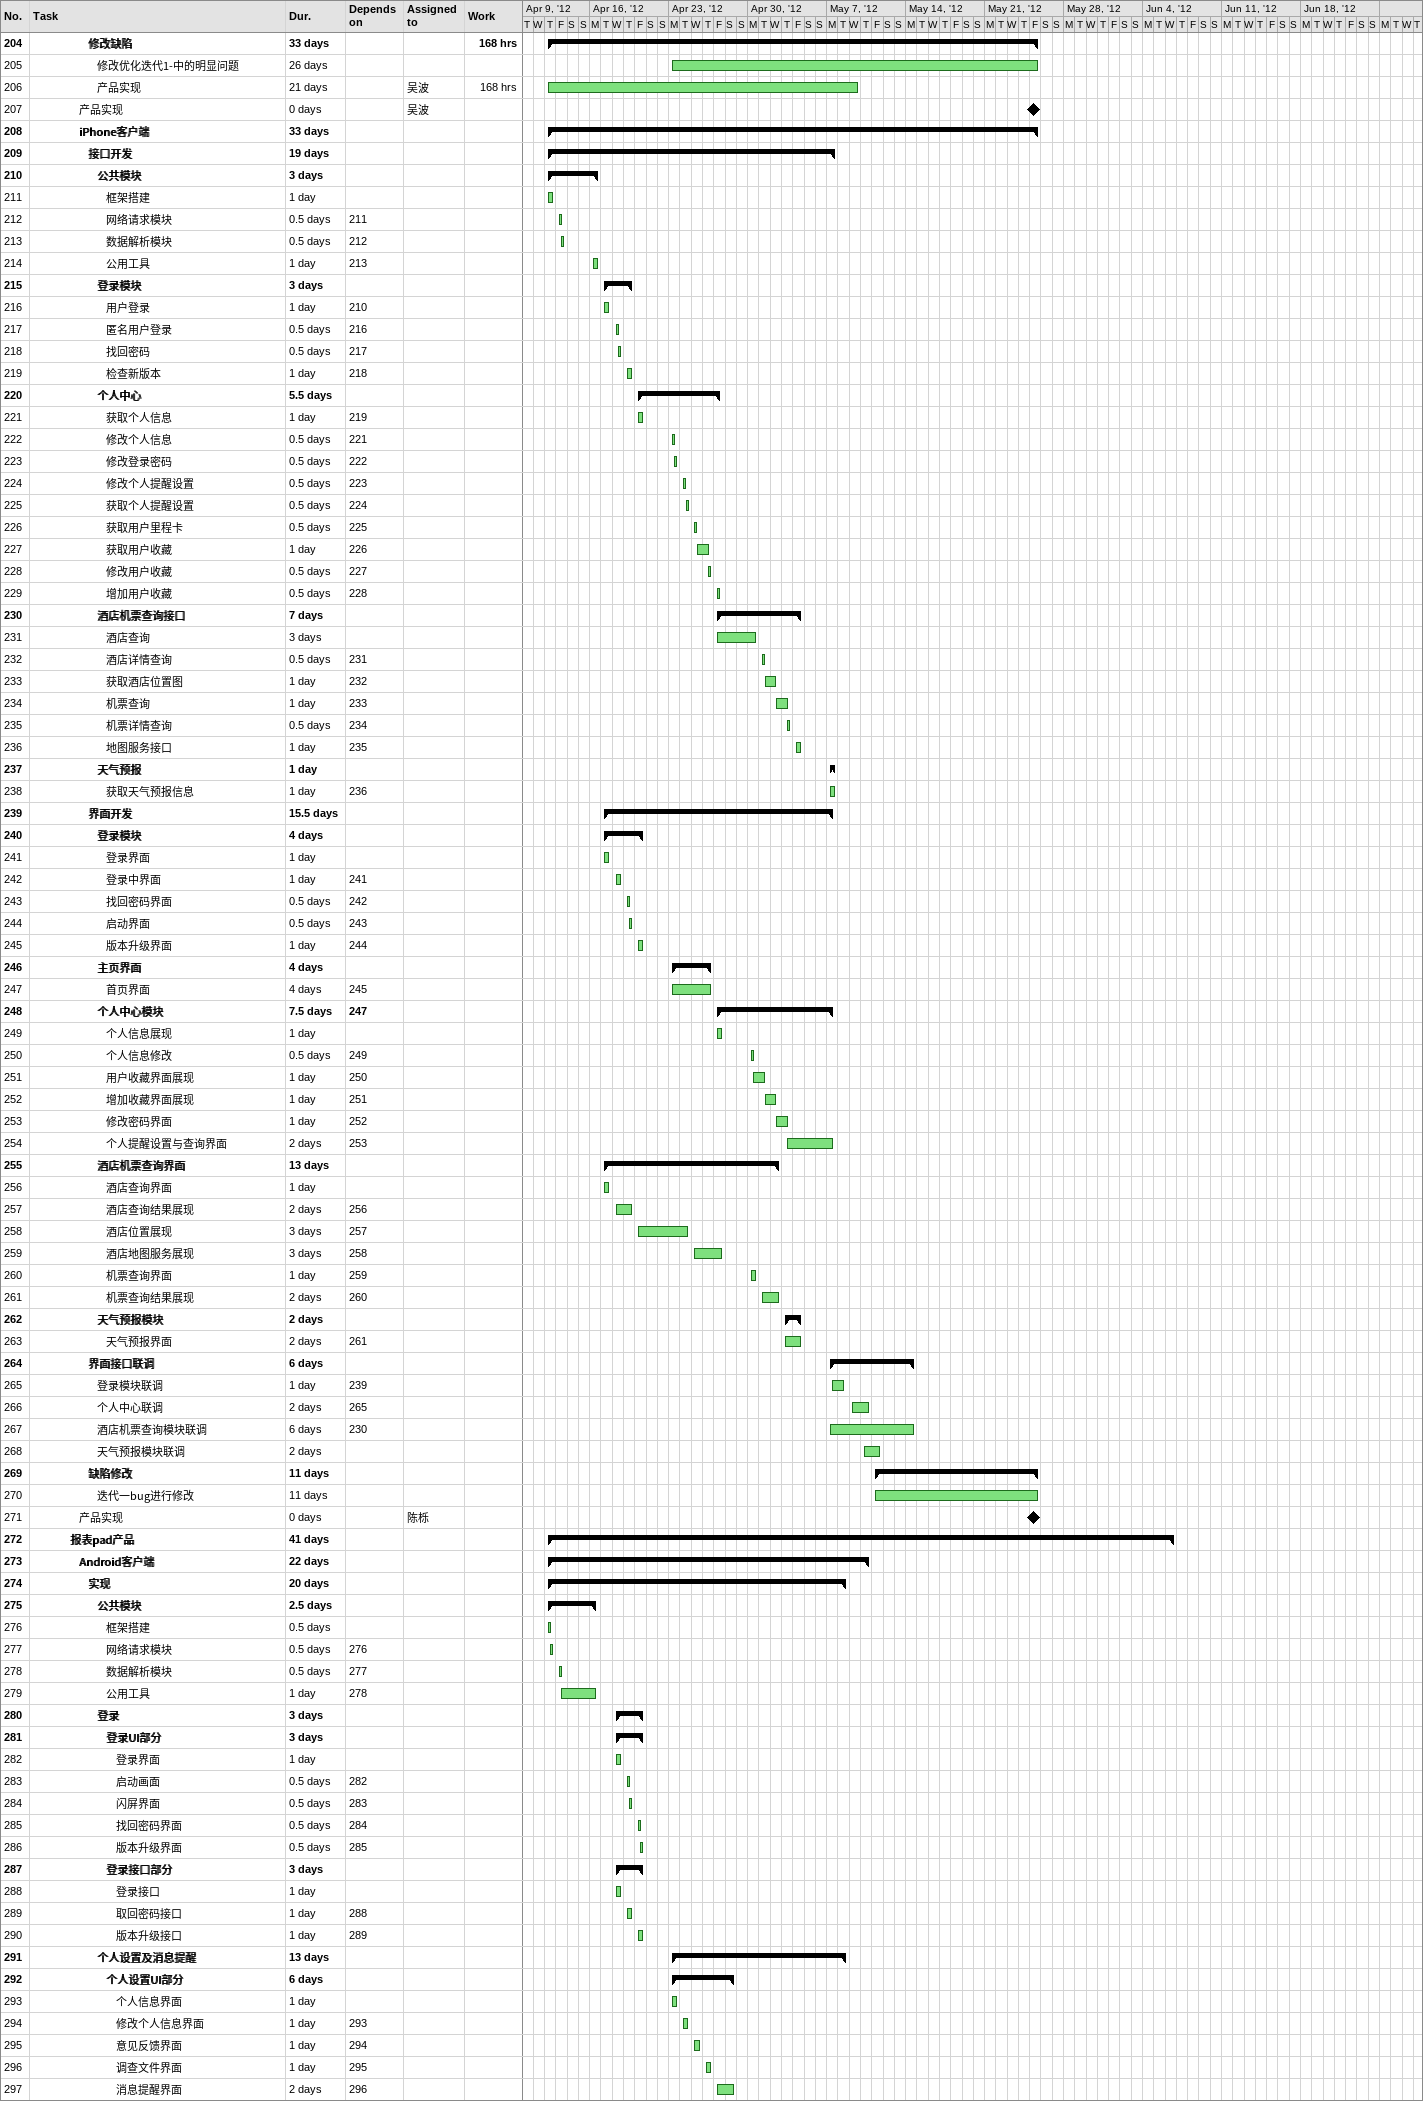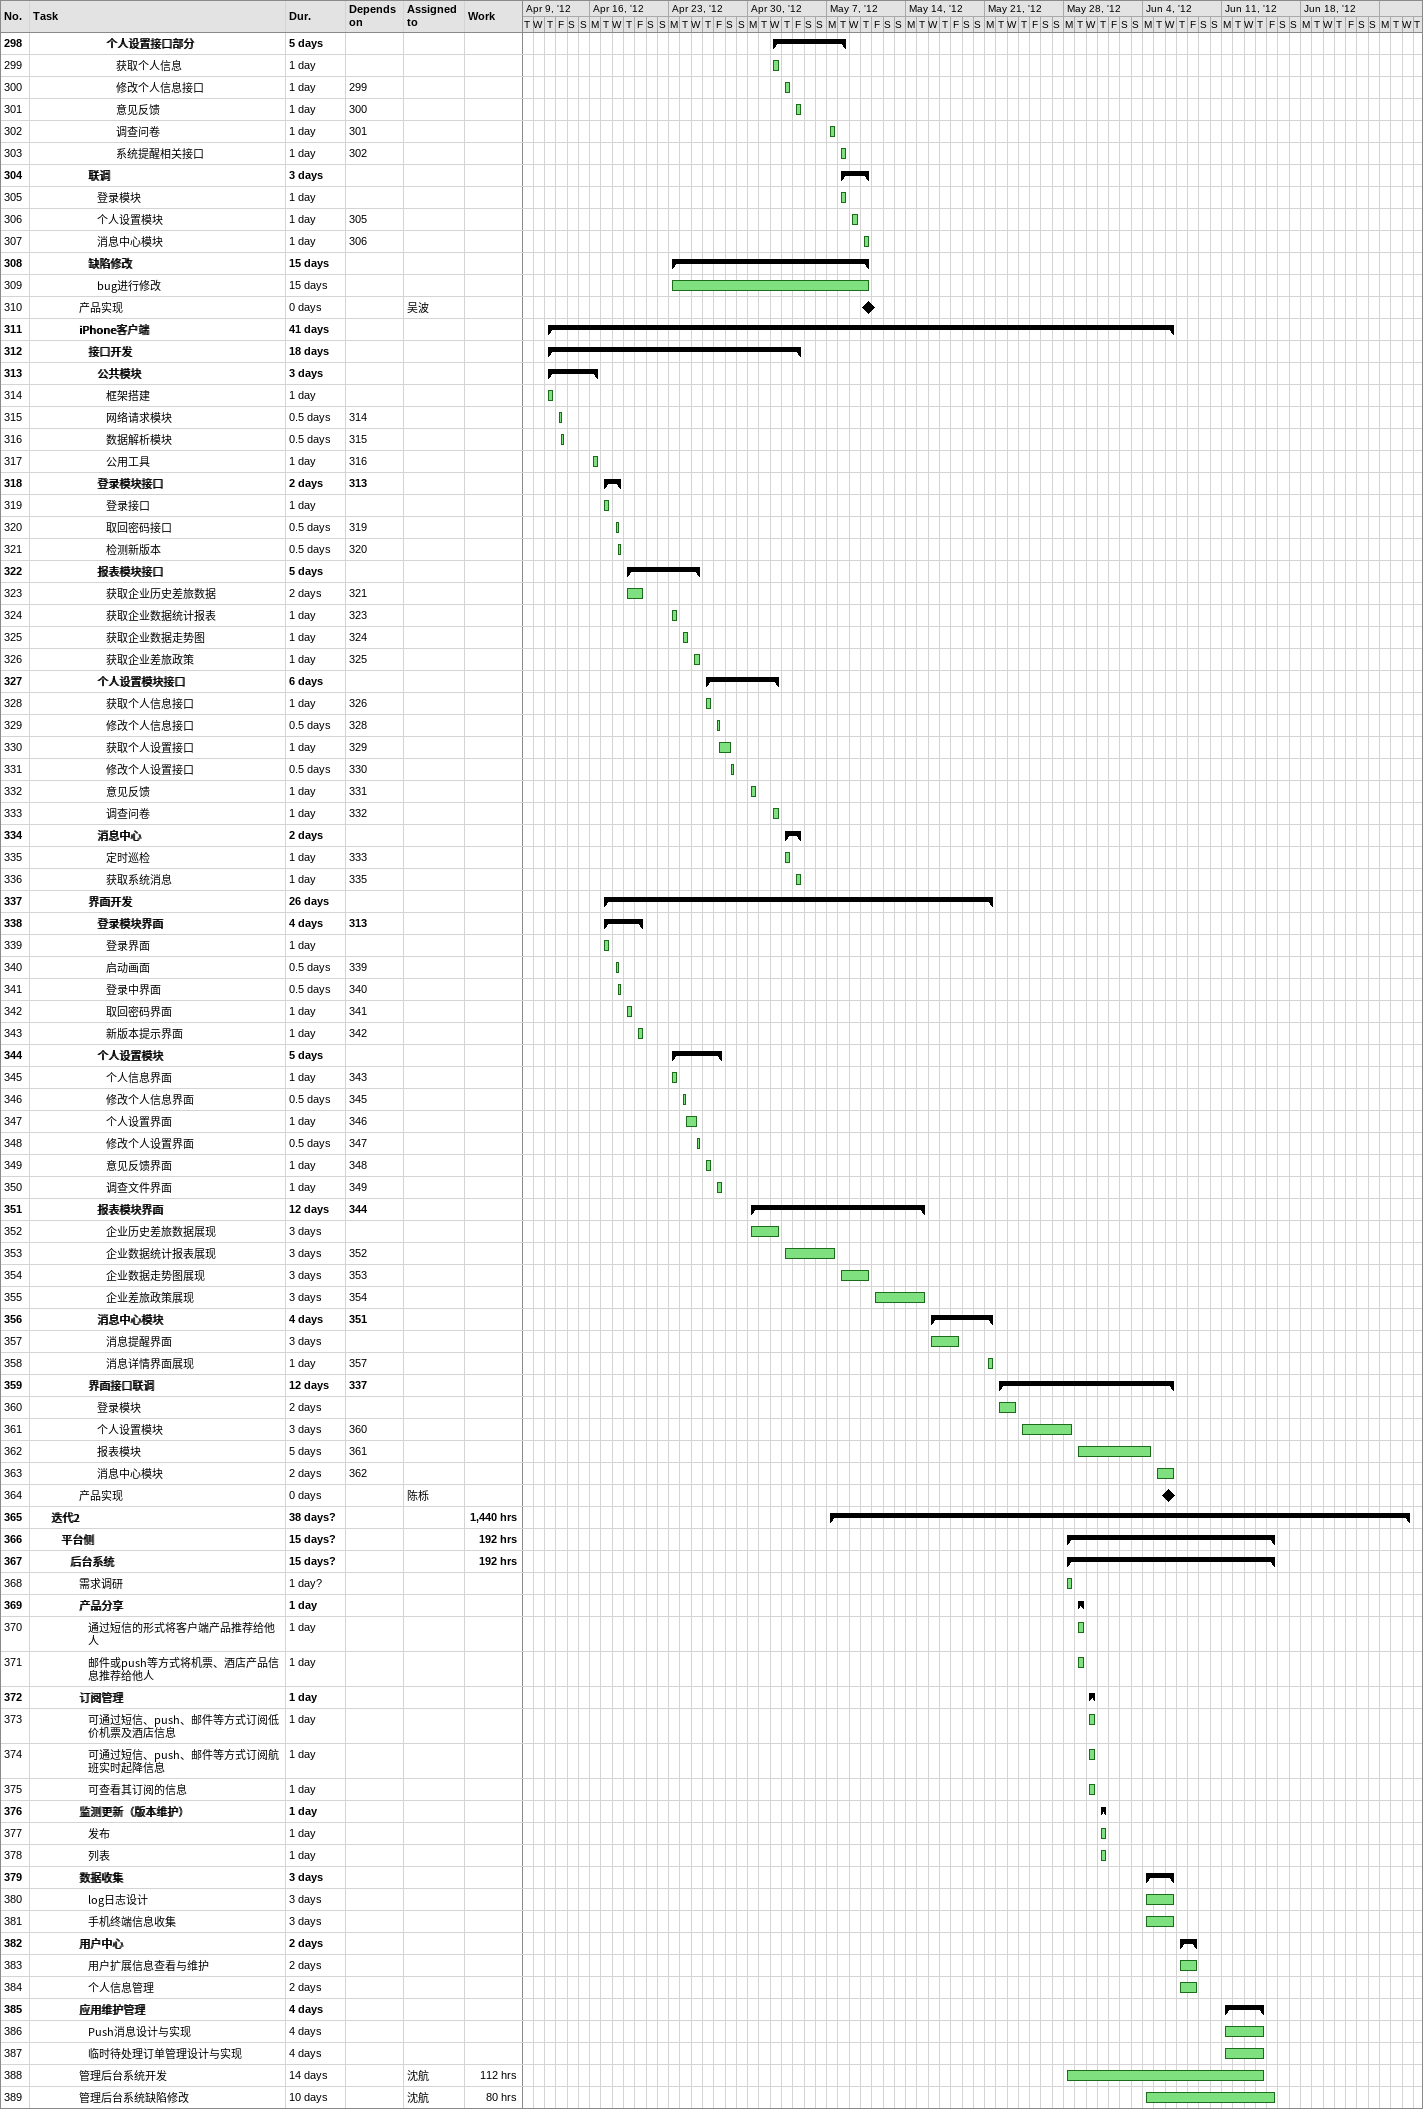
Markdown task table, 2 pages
| ID | Level | Task | Duration | Start | Finish | Predecessors | Resources | Work (h) |
|---|---|---|---|---|---|---|---|---|
| 204 | 7 | **修改缺陷** | 33d | 2012-04-12 | 2012-05-25 |  |  | 168 |
| 205 | 8 | 修改优化迭代1-中的明显问题 | 26d | 2012-04-23 | 2012-05-25 |  |  |  |
| 206 | 8 | 产品实现 | 21d | 2012-04-12 | 2012-05-09 |  | 吴波 | 168 |
| 207 | 6 | 产品实现 | 0d | 2012-05-25 | 2012-05-25 |  | 吴波 |  |
| 208 | 6 | **iPhone客户端** | 33d | 2012-04-12 | 2012-05-25 |  |  |  |
| 209 | 7 | **接口开发** | 19d | 2012-04-12 | 2012-05-07 |  |  |  |
| 210 | 8 | **公共模块** | 3d | 2012-04-12 | 2012-04-16 |  |  |  |
| 211 | 9 | 框架搭建 | 1d | 2012-04-12 | 2012-04-12 |  |  |  |
| 212 | 9 | 网络请求模块 | 0.5d | 2012-04-13 | 2012-04-13 | 211 |  |  |
| 213 | 9 | 数据解析模块 | 0.5d | 2012-04-13 | 2012-04-13 | 212 |  |  |
| 214 | 9 | 公用工具 | 1d | 2012-04-16 | 2012-04-16 | 213 |  |  |
| 215 | 8 | **登录模块** | 3d | 2012-04-17 | 2012-04-19 |  |  |  |
| 216 | 9 | 用户登录 | 1d | 2012-04-17 | 2012-04-17 | 210 |  |  |
| 217 | 9 | 匿名用户登录 | 0.5d | 2012-04-18 | 2012-04-18 | 216 |  |  |
| 218 | 9 | 找回密码 | 0.5d | 2012-04-18 | 2012-04-18 | 217 |  |  |
| 219 | 9 | 检查新版本 | 1d | 2012-04-19 | 2012-04-19 | 218 |  |  |
| 220 | 8 | **个人中心** | 5.5d | 2012-04-20 | 2012-04-27 |  |  |  |
| 221 | 9 | 获取个人信息 | 1d | 2012-04-20 | 2012-04-20 | 219 |  |  |
| 222 | 9 | 修改个人信息 | 0.5d | 2012-04-23 | 2012-04-23 | 221 |  |  |
| 223 | 9 | 修改登录密码 | 0.5d | 2012-04-23 | 2012-04-23 | 222 |  |  |
| 224 | 9 | 修改个人提醒设置 | 0.5d | 2012-04-24 | 2012-04-24 | 223 |  |  |
| 225 | 9 | 获取个人提醒设置 | 0.5d | 2012-04-24 | 2012-04-24 | 224 |  |  |
| 226 | 9 | 获取用户里程卡 | 0.5d | 2012-04-25 | 2012-04-25 | 225 |  |  |
| 227 | 9 | 获取用户收藏 | 1d | 2012-04-25 | 2012-04-26 | 226 |  |  |
| 228 | 9 | 修改用户收藏 | 0.5d | 2012-04-26 | 2012-04-26 | 227 |  |  |
| 229 | 9 | 增加用户收藏 | 0.5d | 2012-04-27 | 2012-04-27 | 228 |  |  |
| 230 | 8 | **酒店机票查询接口** | 7d | 2012-04-27 | 2012-05-04 |  |  |  |
| 231 | 9 | 酒店查询 | 3d | 2012-04-27 | 2012-04-30 |  |  |  |
| 232 | 9 | 酒店详情查询 | 0.5d | 2012-05-01 | 2012-05-01 | 231 |  |  |
| 233 | 9 | 获取酒店位置图 | 1d | 2012-05-01 | 2012-05-02 | 232 |  |  |
| 234 | 9 | 机票查询 | 1d | 2012-05-02 | 2012-05-03 | 233 |  |  |
| 235 | 9 | 机票详情查询 | 0.5d | 2012-05-03 | 2012-05-03 | 234 |  |  |
| 236 | 9 | 地图服务接口 | 1d | 2012-05-04 | 2012-05-04 | 235 |  |  |
| 237 | 8 | **天气预报** | 1d | 2012-05-07 | 2012-05-07 |  |  |  |
| 238 | 9 | 获取天气预报信息 | 1d | 2012-05-07 | 2012-05-07 | 236 |  |  |
| 239 | 7 | **界面开发** | 15.5d | 2012-04-17 | 2012-05-07 |  |  |  |
| 240 | 8 | **登录模块** | 4d | 2012-04-17 | 2012-04-20 |  |  |  |
| 241 | 9 | 登录界面 | 1d | 2012-04-17 | 2012-04-17 |  |  |  |
| 242 | 9 | 登录中界面 | 1d | 2012-04-18 | 2012-04-18 | 241 |  |  |
| 243 | 9 | 找回密码界面 | 0.5d | 2012-04-19 | 2012-04-19 | 242 |  |  |
| 244 | 9 | 启动界面 | 0.5d | 2012-04-19 | 2012-04-19 | 243 |  |  |
| 245 | 9 | 版本升级界面 | 1d | 2012-04-20 | 2012-04-20 | 244 |  |  |
| 246 | 8 | **主页界面** | 4d | 2012-04-23 | 2012-04-26 |  |  |  |
| 247 | 9 | 首页界面 | 4d | 2012-04-23 | 2012-04-26 | 245 |  |  |
| 248 | 8 | **个人中心模块** | 7.5d | 2012-04-27 | 2012-05-07 | 247 |  |  |
| 249 | 9 | 个人信息展现 | 1d | 2012-04-27 | 2012-04-27 |  |  |  |
| 250 | 9 | 个人信息修改 | 0.5d | 2012-04-30 | 2012-04-30 | 249 |  |  |
| 251 | 9 | 用户收藏界面展现 | 1d | 2012-04-30 | 2012-05-01 | 250 |  |  |
| 252 | 9 | 增加收藏界面展现 | 1d | 2012-05-01 | 2012-05-02 | 251 |  |  |
| 253 | 9 | 修改密码界面 | 1d | 2012-05-02 | 2012-05-03 | 252 |  |  |
| 254 | 9 | 个人提醒设置与查询界面 | 2d | 2012-05-03 | 2012-05-07 | 253 |  |  |
| 255 | 8 | **酒店机票查询界面** | 13d | 2012-04-17 | 2012-05-02 |  |  |  |
| 256 | 9 | 酒店查询界面 | 1d | 2012-04-17 | 2012-04-17 |  |  |  |
| 257 | 9 | 酒店查询结果展现 | 2d | 2012-04-18 | 2012-04-19 | 256 |  |  |
| 258 | 9 | 酒店位置展现 | 3d | 2012-04-20 | 2012-04-24 | 257 |  |  |
| 259 | 9 | 酒店地图服务展现 | 3d | 2012-04-25 | 2012-04-27 | 258 |  |  |
| 260 | 9 | 机票查询界面 | 1d | 2012-04-30 | 2012-04-30 | 259 |  |  |
| 261 | 9 | 机票查询结果展现 | 2d | 2012-05-01 | 2012-05-02 | 260 |  |  |
| 262 | 8 | **天气预报模块** | 2d | 2012-05-03 | 2012-05-04 |  |  |  |
| 263 | 9 | 天气预报界面 | 2d | 2012-05-03 | 2012-05-04 | 261 |  |  |
| 264 | 7 | **界面接口联调** | 6d | 2012-05-07 | 2012-05-14 |  |  |  |
| 265 | 8 | 登录模块联调 | 1d | 2012-05-07 | 2012-05-08 | 239 |  |  |
| 266 | 8 | 个人中心联调 | 2d | 2012-05-09 | 2012-05-10 | 265 |  |  |
| 267 | 8 | 酒店机票查询模块联调 | 6d | 2012-05-07 | 2012-05-14 | 230 |  |  |
| 268 | 8 | 天气预报模块联调 | 2d | 2012-05-10 | 2012-05-11 |  |  |  |
| 269 | 7 | **缺陷修改** | 11d | 2012-05-11 | 2012-05-25 |  |  |  |
| 270 | 8 | 迭代一bug进行修改 | 11d | 2012-05-11 | 2012-05-25 |  |  |  |
| 271 | 6 | 产品实现 | 0d | 2012-05-25 | 2012-05-25 |  | 陈栎 |  |
| 272 | 5 | **报表pad产品** | 41d | 2012-04-12 | 2012-06-06 |  |  |  |
| 273 | 6 | **Android客户端** | 22d | 2012-04-12 | 2012-05-10 |  |  |  |
| 274 | 7 | **实现** | 20d | 2012-04-12 | 2012-05-08 |  |  |  |
| 275 | 8 | **公共模块** | 2.5d | 2012-04-12 | 2012-04-16 |  |  |  |
| 276 | 9 | 框架搭建 | 0.5d | 2012-04-12 | 2012-04-12 |  |  |  |
| 277 | 9 | 网络请求模块 | 0.5d | 2012-04-12 | 2012-04-12 | 276 |  |  |
| 278 | 9 | 数据解析模块 | 0.5d | 2012-04-13 | 2012-04-13 | 277 |  |  |
| 279 | 9 | 公用工具 | 1d | 2012-04-13 | 2012-04-16 | 278 |  |  |
| 280 | 8 | **登录** | 3d | 2012-04-18 | 2012-04-20 |  |  |  |
| 281 | 9 | **登录UI部分** | 3d | 2012-04-18 | 2012-04-20 |  |  |  |
| 282 | 10 | 登录界面 | 1d | 2012-04-18 | 2012-04-18 |  |  |  |
| 283 | 10 | 启动画面 | 0.5d | 2012-04-19 | 2012-04-19 | 282 |  |  |
| 284 | 10 | 闪屏界面 | 0.5d | 2012-04-19 | 2012-04-19 | 283 |  |  |
| 285 | 10 | 找回密码界面 | 0.5d | 2012-04-20 | 2012-04-20 | 284 |  |  |
| 286 | 10 | 版本升级界面 | 0.5d | 2012-04-20 | 2012-04-20 | 285 |  |  |
| 287 | 9 | **登录接口部分** | 3d | 2012-04-18 | 2012-04-20 |  |  |  |
| 288 | 10 | 登录接口 | 1d | 2012-04-18 | 2012-04-18 |  |  |  |
| 289 | 10 | 取回密码接口 | 1d | 2012-04-19 | 2012-04-19 | 288 |  |  |
| 290 | 10 | 版本升级接口 | 1d | 2012-04-20 | 2012-04-20 | 289 |  |  |
| 291 | 8 | **个人设置及消息提醒** | 13d | 2012-04-23 | 2012-05-08 |  |  |  |
| 292 | 9 | **个人设置UI部分** | 6d | 2012-04-23 | 2012-04-28 |  |  |  |
| 293 | 10 | 个人信息界面 | 1d | 2012-04-23 | 2012-04-23 |  |  |  |
| 294 | 10 | 修改个人信息界面 | 1d | 2012-04-24 | 2012-04-24 | 293 |  |  |
| 295 | 10 | 意见反馈界面 | 1d | 2012-04-25 | 2012-04-25 | 294 |  |  |
| 296 | 10 | 调查文件界面 | 1d | 2012-04-26 | 2012-04-26 | 295 |  |  |
| 297 | 10 | 消息提醒界面 | 2d | 2012-04-27 | 2012-04-28 | 296 |  |  |
| 298 | 9 | **个人设置接口部分** | 5d | 2012-05-02 | 2012-05-08 |  |  |  |
| 299 | 10 | 获取个人信息 | 1d | 2012-05-02 | 2012-05-02 |  |  |  |
| 300 | 10 | 修改个人信息接口 | 1d | 2012-05-03 | 2012-05-03 | 299 |  |  |
| 301 | 10 | 意见反馈 | 1d | 2012-05-04 | 2012-05-04 | 300 |  |  |
| 302 | 10 | 调查问卷 | 1d | 2012-05-07 | 2012-05-07 | 301 |  |  |
| 303 | 10 | 系统提醒相关接口 | 1d | 2012-05-08 | 2012-05-08 | 302 |  |  |
| 304 | 7 | **联调** | 3d | 2012-05-08 | 2012-05-10 |  |  |  |
| 305 | 8 | 登录模块 | 1d | 2012-05-08 | 2012-05-08 |  |  |  |
| 306 | 8 | 个人设置模块 | 1d | 2012-05-09 | 2012-05-09 | 305 |  |  |
| 307 | 8 | 消息中心模块 | 1d | 2012-05-10 | 2012-05-10 | 306 |  |  |
| 308 | 7 | **缺陷修改** | 15d | 2012-04-23 | 2012-05-10 |  |  |  |
| 309 | 8 | bug进行修改 | 15d | 2012-04-23 | 2012-05-10 |  |  |  |
| 310 | 6 | 产品实现 | 0d | 2012-05-10 | 2012-05-10 |  | 吴波 |  |
| 311 | 6 | **iPhone客户端** | 41d | 2012-04-12 | 2012-06-06 |  |  |  |
| 312 | 7 | **接口开发** | 18d | 2012-04-12 | 2012-05-04 |  |  |  |
| 313 | 8 | **公共模块** | 3d | 2012-04-12 | 2012-04-16 |  |  |  |
| 314 | 9 | 框架搭建 | 1d | 2012-04-12 | 2012-04-12 |  |  |  |
| 315 | 9 | 网络请求模块 | 0.5d | 2012-04-13 | 2012-04-13 | 314 |  |  |
| 316 | 9 | 数据解析模块 | 0.5d | 2012-04-13 | 2012-04-13 | 315 |  |  |
| 317 | 9 | 公用工具 | 1d | 2012-04-16 | 2012-04-16 | 316 |  |  |
| 318 | 8 | **登录模块接口** | 2d | 2012-04-17 | 2012-04-18 | 313 |  |  |
| 319 | 9 | 登录接口 | 1d | 2012-04-17 | 2012-04-17 |  |  |  |
| 320 | 9 | 取回密码接口 | 0.5d | 2012-04-18 | 2012-04-18 | 319 |  |  |
| 321 | 9 | 检测新版本 | 0.5d | 2012-04-18 | 2012-04-18 | 320 |  |  |
| 322 | 8 | **报表模块接口** | 5d | 2012-04-19 | 2012-04-25 |  |  |  |
| 323 | 9 | 获取企业历史差旅数据 | 2d | 2012-04-19 | 2012-04-20 | 321 |  |  |
| 324 | 9 | 获取企业数据统计报表 | 1d | 2012-04-23 | 2012-04-23 | 323 |  |  |
| 325 | 9 | 获取企业数据走势图 | 1d | 2012-04-24 | 2012-04-24 | 324 |  |  |
| 326 | 9 | 获取企业差旅政策 | 1d | 2012-04-25 | 2012-04-25 | 325 |  |  |
| 327 | 8 | **个人设置模块接口** | 6d | 2012-04-26 | 2012-05-02 |  |  |  |
| 328 | 9 | 获取个人信息接口 | 1d | 2012-04-26 | 2012-04-26 | 326 |  |  |
| 329 | 9 | 修改个人信息接口 | 0.5d | 2012-04-27 | 2012-04-27 | 328 |  |  |
| 330 | 9 | 获取个人设置接口 | 1d | 2012-04-27 | 2012-04-28 | 329 |  |  |
| 331 | 9 | 修改个人设置接口 | 0.5d | 2012-04-28 | 2012-04-28 | 330 |  |  |
| 332 | 9 | 意见反馈 | 1d | 2012-04-30 | 2012-04-30 | 331 |  |  |
| 333 | 9 | 调查问卷 | 1d | 2012-05-02 | 2012-05-02 | 332 |  |  |
| 334 | 8 | **消息中心** | 2d | 2012-05-03 | 2012-05-04 |  |  |  |
| 335 | 9 | 定时巡检 | 1d | 2012-05-03 | 2012-05-03 | 333 |  |  |
| 336 | 9 | 获取系统消息 | 1d | 2012-05-04 | 2012-05-04 | 335 |  |  |
| 337 | 7 | **界面开发** | 26d | 2012-04-17 | 2012-05-21 |  |  |  |
| 338 | 8 | **登录模块界面** | 4d | 2012-04-17 | 2012-04-20 | 313 |  |  |
| 339 | 9 | 登录界面 | 1d | 2012-04-17 | 2012-04-17 |  |  |  |
| 340 | 9 | 启动画面 | 0.5d | 2012-04-18 | 2012-04-18 | 339 |  |  |
| 341 | 9 | 登录中界面 | 0.5d | 2012-04-18 | 2012-04-18 | 340 |  |  |
| 342 | 9 | 取回密码界面 | 1d | 2012-04-19 | 2012-04-19 | 341 |  |  |
| 343 | 9 | 新版本提示界面 | 1d | 2012-04-20 | 2012-04-20 | 342 |  |  |
| 344 | 8 | **个人设置模块** | 5d | 2012-04-23 | 2012-04-27 |  |  |  |
| 345 | 9 | 个人信息界面 | 1d | 2012-04-23 | 2012-04-23 | 343 |  |  |
| 346 | 9 | 修改个人信息界面 | 0.5d | 2012-04-24 | 2012-04-24 | 345 |  |  |
| 347 | 9 | 个人设置界面 | 1d | 2012-04-24 | 2012-04-25 | 346 |  |  |
| 348 | 9 | 修改个人设置界面 | 0.5d | 2012-04-25 | 2012-04-25 | 347 |  |  |
| 349 | 9 | 意见反馈界面 | 1d | 2012-04-26 | 2012-04-26 | 348 |  |  |
| 350 | 9 | 调查文件界面 | 1d | 2012-04-27 | 2012-04-27 | 349 |  |  |
| 351 | 8 | **报表模块界面** | 12d | 2012-04-30 | 2012-05-15 | 344 |  |  |
| 352 | 9 | 企业历史差旅数据展现 | 3d | 2012-04-30 | 2012-05-02 |  |  |  |
| 353 | 9 | 企业数据统计报表展现 | 3d | 2012-05-03 | 2012-05-07 | 352 |  |  |
| 354 | 9 | 企业数据走势图展现 | 3d | 2012-05-08 | 2012-05-10 | 353 |  |  |
| 355 | 9 | 企业差旅政策展现 | 3d | 2012-05-11 | 2012-05-15 | 354 |  |  |
| 356 | 8 | **消息中心模块** | 4d | 2012-05-16 | 2012-05-21 | 351 |  |  |
| 357 | 9 | 消息提醒界面 | 3d | 2012-05-16 | 2012-05-18 |  |  |  |
| 358 | 9 | 消息详情界面展现 | 1d | 2012-05-21 | 2012-05-21 | 357 |  |  |
| 359 | 7 | **界面接口联调** | 12d | 2012-05-22 | 2012-06-06 | 337 |  |  |
| 360 | 8 | 登录模块 | 2d | 2012-05-22 | 2012-05-23 |  |  |  |
| 361 | 8 | 个人设置模块 | 3d | 2012-05-24 | 2012-05-28 | 360 |  |  |
| 362 | 8 | 报表模块 | 5d | 2012-05-29 | 2012-06-04 | 361 |  |  |
| 363 | 8 | 消息中心模块 | 2d | 2012-06-05 | 2012-06-06 | 362 |  |  |
| 364 | 6 | 产品实现 | 0d | 2012-06-06 | 2012-06-06 |  | 陈栎 |  |
| 365 | 3 | **迭代2** | 38d? | 2012-05-07 | 2012-06-27 |  |  | 1440 |
| 366 | 4 | **平台侧** | 15d? | 2012-05-28 | 2012-06-15 |  |  | 192 |
| 367 | 5 | **后台系统** | 15d? | 2012-05-28 | 2012-06-15 |  |  | 192 |
| 368 | 6 | 需求调研 | 1d? | 2012-05-28 | 2012-05-28 |  |  |  |
| 369 | 6 | **产品分享** | 1d | 2012-05-29 | 2012-05-29 |  |  |  |
| 370 | 7 | 通过短信的形式将客户端产品推荐给他人 | 1d | 2012-05-29 | 2012-05-29 |  |  |  |
| 371 | 7 | 邮件或push等方式将机票、酒店产品信息推荐给他人 | 1d | 2012-05-29 | 2012-05-29 |  |  |  |
| 372 | 6 | **订阅管理** | 1d | 2012-05-30 | 2012-05-30 |  |  |  |
| 373 | 7 | 可通过短信、push、邮件等方式订阅低价机票及酒店信息 | 1d | 2012-05-30 | 2012-05-30 |  |  |  |
| 374 | 7 | 可通过短信、push、邮件等方式订阅航班实时起降信息 | 1d | 2012-05-30 | 2012-05-30 |  |  |  |
| 375 | 7 | 可查看其订阅的信息 | 1d | 2012-05-30 | 2012-05-30 |  |  |  |
| 376 | 6 | **监测更新（版本维护）** | 1d | 2012-05-31 | 2012-05-31 |  |  |  |
| 377 | 7 | 发布 | 1d | 2012-05-31 | 2012-05-31 |  |  |  |
| 378 | 7 | 列表 | 1d | 2012-05-31 | 2012-05-31 |  |  |  |
| 379 | 6 | **数据收集** | 3d | 2012-06-04 | 2012-06-06 |  |  |  |
| 380 | 7 | log日志设计 | 3d | 2012-06-04 | 2012-06-06 |  |  |  |
| 381 | 7 | 手机终端信息收集 | 3d | 2012-06-04 | 2012-06-06 |  |  |  |
| 382 | 6 | **用户中心** | 2d | 2012-06-07 | 2012-06-08 |  |  |  |
| 383 | 7 | 用户扩展信息查看与维护 | 2d | 2012-06-07 | 2012-06-08 |  |  |  |
| 384 | 7 | 个人信息管理 | 2d | 2012-06-07 | 2012-06-08 |  |  |  |
| 385 | 6 | **应用维护管理** | 4d | 2012-06-11 | 2012-06-14 |  |  |  |
| 386 | 7 | Push消息设计与实现 | 4d | 2012-06-11 | 2012-06-14 |  |  |  |
| 387 | 7 | 临时待处理订单管理设计与实现 | 4d | 2012-06-11 | 2012-06-14 |  |  |  |
| 388 | 6 | 管理后台系统开发 | 14d | 2012-05-28 | 2012-06-14 |  | 沈航 | 112 |
| 389 | 6 | 管理后台系统缺陷修改 | 10d | 2012-06-04 | 2012-06-15 |  | 沈航 | 80 |
